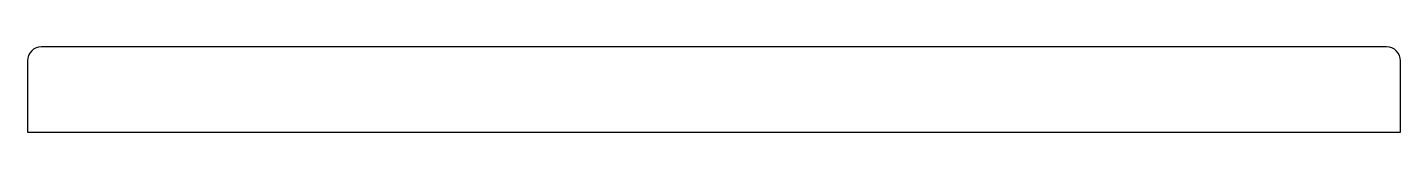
# Model space of a CAD drawing. Extents: x -123 to 269, y 323 to 347.
import ezdxf

# ---------------------------------------------------------------- set-up
doc = ezdxf.new("R2010")
doc.units = 0
doc.layers.add('Layer_1', color=7, linetype='CONTINUOUS')

msp = doc.modelspace()

# ---------------------------------------------------------------- linework, layer by layer
at = {"layer": 'Layer_1', "color": 7}
for p, q in [((265.000513, 347.018287), (-118.999005, 347.018287)), ((-122.999, 343.018295), (-122.999, 322.75637)), ((269.000505, 322.75637), (269.000505, 343.018295)), ((-122.999, 322.75637), (269.000505, 322.75637))]:
    msp.add_line(p, q, dxfattribs=at)
for points in [[(-118.999005, 347.018287), (-121.20814, 347.018287), (-122.998999, 345.22743), (-122.999, 343.018295)], [(269.000505, 343.018295), (269.000504, 345.227429), (267.209647, 347.018286), (265.000513, 347.018287)]]:
    msp.add_open_spline(points, degree=3, dxfattribs=at)

doc.saveas('drawing.dxf')
